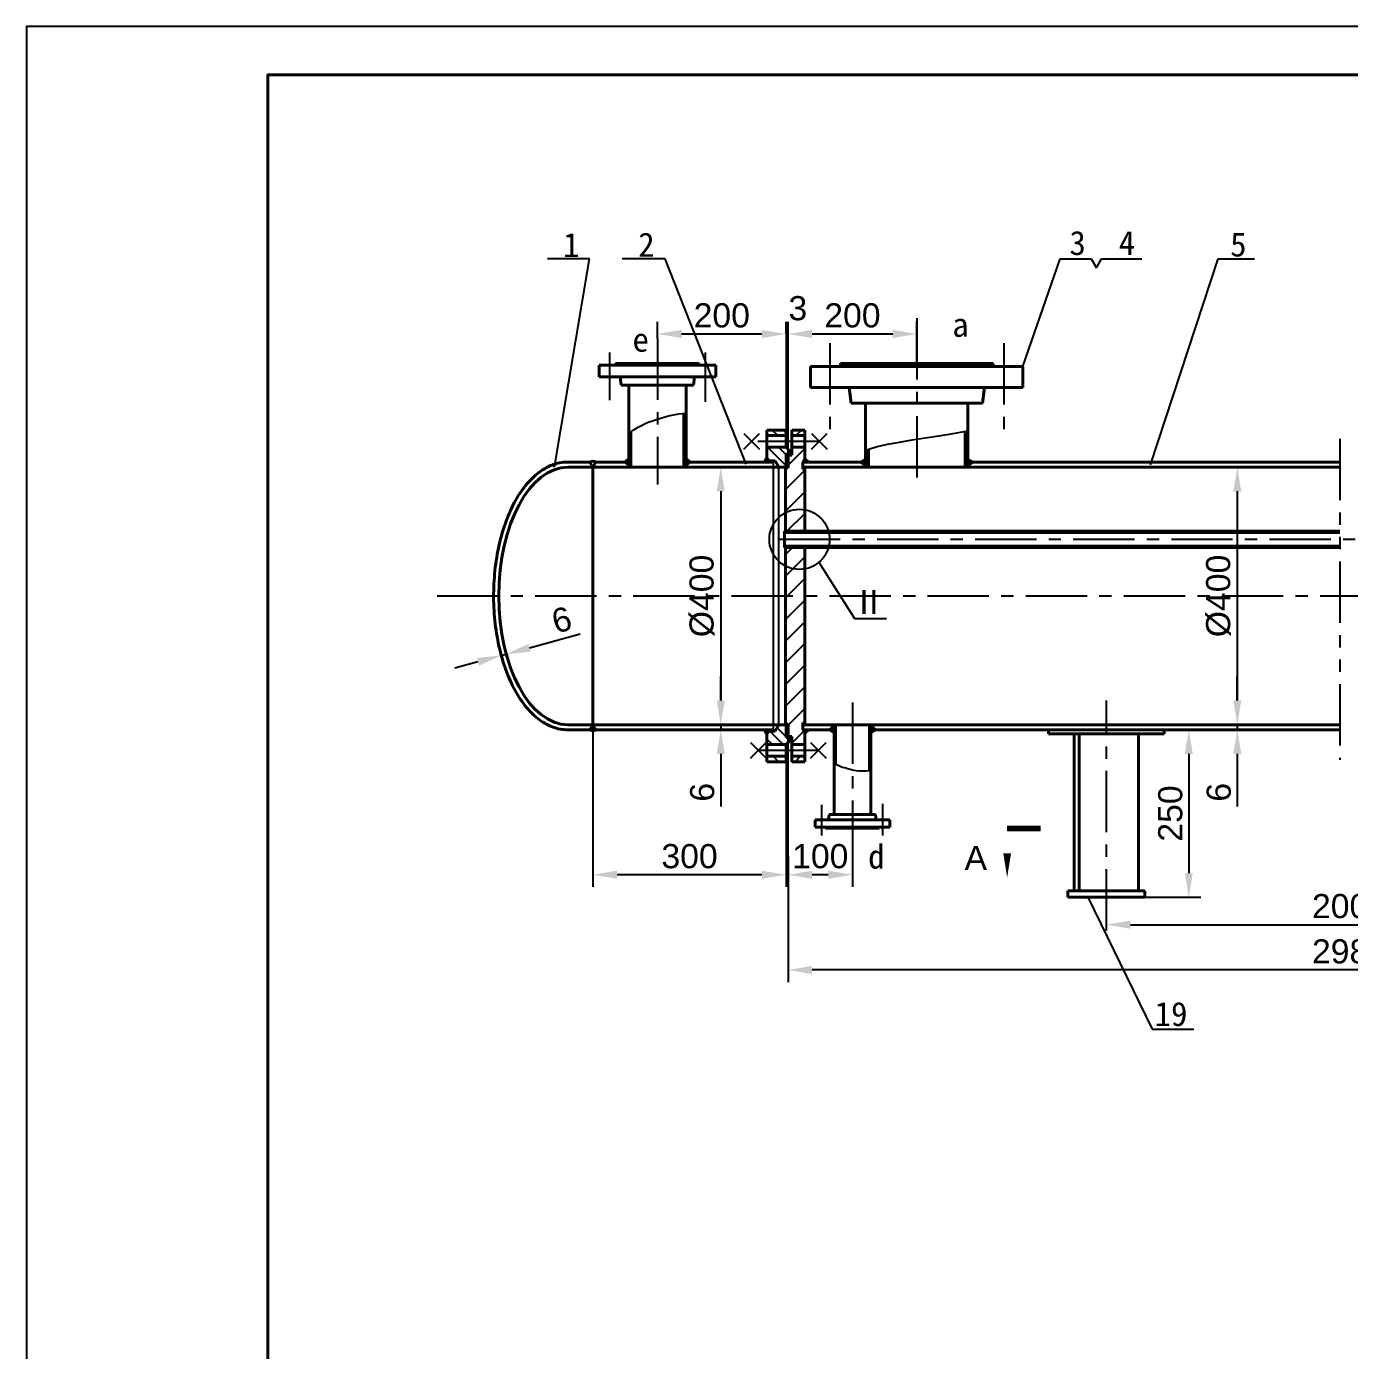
# Model space of a CAD drawing. Header units: millimetres. Extents: x 0 to 420, y 0 to 297.
# Drawn here: x 0 to 137, y 159.9 to 297 of the extents above; entities that cross this region are included whole.
import ezdxf

# ---------------------------------------------------------------- set-up
doc = ezdxf.new("R2010")
doc.units = ezdxf.units.MM
doc.header["$LTSCALE"] = 0.2
doc.linetypes.add('CENTER', pattern=[50.8, 31.75, -6.35, 6.35, -6.35])
doc.linetypes.add('PHANTOM', pattern=[63.5, 31.75, -6.35, 6.35, -6.35, 6.35, -6.35])
for name, color, linetype in [('bz', 5, 'Continuous'), ('cen', 1, 'CENTER'), ('contx', 5, 'Continuous'), ('sd', 5, 'PHANTOM')]:
    doc.layers.add(name, color=color, linetype=linetype)
doc.layers.add('contc', color=5, linetype='Continuous', lineweight=40)
doc.styles.get("Standard").update_dxf_attribs({"font": 'swiss.ttf'})
doc.dimstyles.new('ISO-25', dxfattribs={"dimtxt": 2.5, "dimasz": 2.5, "dimexe": 1.25, "dimexo": 0.625, "dimtad": 1, "dimdsep": 46, "dimtxsty": 'Standard', "dimcen": 2.5, "dimadec": 0, "dimazin": 0, "dimtfac": 1, "dimtmove": 0, "dimatfit": 3, "dimfxl": 0, "dimarcsym": 0})

# ---------------------------------------------------------------- blocks, each defined once
blk = doc.blocks.new('*D4')
at = {"layer": 'bz', "color": 0, "lineweight": -2}
for p, q in [((111.84, 203.4), (111.84, 205.24)), ((162.21, 203.99), (162.21, 205.24)), ((114.34, 203.99), (159.71, 203.99))]:
    blk.add_line(p, q, dxfattribs=at)
at = {"layer": 'bz', "color": 0}
for points in [[(114.34, 204.41), (114.34, 203.57), (111.84, 203.99)], [(159.71, 204.41), (159.71, 203.57), (162.21, 203.99)]]:
    blk.add_solid(points, dxfattribs=at)
at = {"layer": 'Defpoints', "color": 0}
for p in [(111.84, 203.4), (162.21, 203.99), (162.21, 203.99)]:
    blk.add_point(p, dxfattribs=at)
at = {"layer": 'bz', "color": 0, "insert": (137.02, 205.9), "char_height": 2.5, "attachment_point": 5}
blk.add_mtext('2000', dxfattribs=at)
blk = doc.blocks.new('*D5')
at = {"layer": 'bz', "color": 0, "lineweight": -2}
for p, q in [((78.87, 211.06), (78.87, 207.91)), ((85.54, 211.06), (85.54, 207.91)), ((83.04, 209.16), (81.37, 209.16))]:
    blk.add_line(p, q, dxfattribs=at)
at = {"layer": 'bz', "color": 0}
for points in [[(81.37, 209.58), (81.37, 208.74), (78.87, 209.16)], [(83.04, 209.58), (83.04, 208.74), (85.54, 209.16)]]:
    blk.add_solid(points, dxfattribs=at)
at = {"layer": 'Defpoints', "color": 0}
for p in [(78.87, 211.06), (85.54, 211.06), (78.87, 209.16)]:
    blk.add_point(p, dxfattribs=at)
at = {"layer": 'bz', "color": 0, "insert": (82.21, 211.07), "char_height": 2.5, "attachment_point": 5}
blk.add_mtext('100', dxfattribs=at)
blk = doc.blocks.new('*D6')
at = {"layer": 'bz', "color": 0, "lineweight": -2}
for p, q in [((78.87, 252.7), (78.87, 266.41)), ((92.21, 261.8), (92.21, 266.41)), ((81.37, 265.16), (89.71, 265.16))]:
    blk.add_line(p, q, dxfattribs=at)
at = {"layer": 'bz', "color": 0}
for points in [[(81.37, 265.58), (81.37, 264.74), (78.87, 265.16)], [(89.71, 265.58), (89.71, 264.74), (92.21, 265.16)]]:
    blk.add_solid(points, dxfattribs=at)
at = {"layer": 'Defpoints', "color": 0}
for p in [(92.21, 265.16), (92.21, 261.8), (78.87, 252.7)]:
    blk.add_point(p, dxfattribs=at)
at = {"layer": 'bz', "color": 0, "insert": (85.54, 267.07), "char_height": 2.5, "attachment_point": 5}
blk.add_mtext('200', dxfattribs=at)
blk = doc.blocks.new('*D8')
at = {"layer": 'bz', "color": 0, "lineweight": -2}
for p, q in [((52.1, 232.66), (57.35, 234.1)), ((49.17, 231.87), (49.69, 232.01)), ((49.17, 231.87), (49.5, 230.66)), ((49.69, 232.01), (50.02, 230.8)), ((46.76, 231.21), (44.35, 230.55))]:
    blk.add_line(p, q, dxfattribs=at)
at = {"layer": 'bz', "color": 0}
for points in [[(46.65, 231.61), (46.87, 230.81), (49.17, 231.87)], [(51.99, 233.07), (52.21, 232.26), (49.69, 232.01)]]:
    blk.add_solid(points, dxfattribs=at)
at = {"layer": 'Defpoints', "color": 0}
for p in [(49.17, 231.87), (49.69, 232.01), (49.69, 232.01)]:
    blk.add_point(p, dxfattribs=at)
at = {"layer": 'bz', "color": 0, "insert": (55.43, 235.55), "char_height": 2.5, "attachment_point": 5, "rotation": 15.24}
blk.add_mtext('6', dxfattribs=at)
blk = doc.blocks.new('*D9')
at = {"layer": 'bz', "color": 0, "lineweight": -2}
for p, q in [((125.39, 251.37), (126.65, 251.37)), ((125.4, 248.87), (125.4, 227.2)), ((125.39, 224.7), (126.65, 224.7))]:
    blk.add_line(p, q, dxfattribs=at)
at = {"layer": 'bz', "color": 0}
for points in [[(124.98, 248.87), (125.82, 248.87), (125.4, 251.37)], [(124.98, 227.2), (125.82, 227.2), (125.4, 224.7)]]:
    blk.add_solid(points, dxfattribs=at)
at = {"layer": 'Defpoints', "color": 0}
for p in [(125.39, 251.37), (125.39, 224.7), (125.4, 224.7)]:
    blk.add_point(p, dxfattribs=at)
at = {"layer": 'bz', "color": 0, "insert": (123.46, 238.03), "char_height": 2.5, "attachment_point": 5, "rotation": 90}
blk.add_mtext('%%c400', dxfattribs=at)
blk = doc.blocks.new('*D50')
at = {"layer": 'bz', "color": 0, "lineweight": -2}
for p, q in [((111.84, 224.17), (121.63, 224.17)), ((120.38, 221.67), (120.38, 209.33)), ((111.84, 206.83), (121.63, 206.83))]:
    blk.add_line(p, q, dxfattribs=at)
at = {"layer": 'bz', "color": 0}
for points in [[(119.96, 221.67), (120.79, 221.67), (120.38, 224.17)], [(119.96, 209.33), (120.79, 209.33), (120.38, 206.83)]]:
    blk.add_solid(points, dxfattribs=at)
at = {"layer": 'Defpoints', "color": 0}
for p in [(111.84, 224.17), (111.84, 206.83), (120.38, 206.83)]:
    blk.add_point(p, dxfattribs=at)
at = {"layer": 'bz', "color": 0, "insert": (118.47, 215.5), "char_height": 2.5, "attachment_point": 5, "rotation": 90}
blk.add_mtext('250', dxfattribs=at)
blk = doc.blocks.new('*D51')
at = {"layer": 'bz', "color": 0, "lineweight": -2}
for p, q in [((78.87, 209.16), (78.87, 198.05)), ((195.17, 203.78), (195.17, 198.05)), ((192.67, 199.3), (81.37, 199.3))]:
    blk.add_line(p, q, dxfattribs=at)
at = {"layer": 'bz', "color": 0}
for points in [[(81.37, 199.72), (81.37, 198.88), (78.87, 199.3)], [(192.67, 199.72), (192.67, 198.88), (195.17, 199.3)]]:
    blk.add_solid(points, dxfattribs=at)
at = {"layer": 'Defpoints', "color": 0}
for p in [(78.87, 209.16), (195.17, 203.78), (78.87, 199.3)]:
    blk.add_point(p, dxfattribs=at)
at = {"layer": 'bz', "color": 0, "insert": (137.02, 201.21), "char_height": 2.5, "attachment_point": 5}
blk.add_mtext('2989', dxfattribs=at)
blk = doc.blocks.new('*D53')
at = {"layer": 'contx', "color": 0, "lineweight": -2}
for p, q in [((71.9, 251.37), (73.15, 251.37)), ((71.9, 248.87), (71.9, 227.2)), ((71.9, 224.7), (70.65, 224.7))]:
    blk.add_line(p, q, dxfattribs=at)
at = {"layer": 'contx', "color": 0}
for points in [[(71.49, 248.87), (72.32, 248.87), (71.9, 251.37)], [(71.49, 227.2), (72.32, 227.2), (71.9, 224.7)]]:
    blk.add_solid(points, dxfattribs=at)
at = {"layer": 'Defpoints', "color": 0}
for p in [(71.9, 251.37), (71.9, 224.7), (71.9, 224.7)]:
    blk.add_point(p, dxfattribs=at)
at = {"layer": 'contx', "color": 0, "insert": (69.96, 238.03), "char_height": 2.5, "attachment_point": 5, "rotation": 90}
blk.add_mtext('%%c400', dxfattribs=at)
blk = doc.blocks.new('*D54')
at = {"layer": 'contx', "color": 0, "lineweight": -2}
for p, q in [((71.9, 227.2), (71.9, 229.7)), ((71.14, 224.7), (73.15, 224.7)), ((71.14, 224.17), (73.15, 224.17)), ((71.9, 224.7), (71.9, 224.17)), ((71.9, 221.67), (71.9, 216.23))]:
    blk.add_line(p, q, dxfattribs=at)
at = {"layer": 'contx', "color": 0}
for points in [[(71.49, 227.2), (72.32, 227.2), (71.9, 224.7)], [(71.49, 221.67), (72.32, 221.67), (71.9, 224.17)]]:
    blk.add_solid(points, dxfattribs=at)
at = {"layer": 'Defpoints', "color": 0}
for p in [(71.14, 224.7), (71.14, 224.17), (71.9, 224.17)]:
    blk.add_point(p, dxfattribs=at)
at = {"layer": 'contx', "color": 0, "insert": (69.99, 217.7), "char_height": 2.5, "attachment_point": 5, "rotation": 90}
blk.add_mtext('6', dxfattribs=at)
blk = doc.blocks.new('*D55')
at = {"layer": 'contx', "color": 0, "lineweight": -2}
for p, q in [((125.4, 227.2), (125.4, 229.7)), ((125.4, 224.7), (124.15, 224.7)), ((125.4, 224.17), (124.15, 224.17)), ((125.4, 224.7), (125.4, 224.17)), ((125.4, 221.67), (125.4, 216.23))]:
    blk.add_line(p, q, dxfattribs=at)
at = {"layer": 'contx', "color": 0}
for points in [[(124.98, 227.2), (125.82, 227.2), (125.4, 224.7)], [(124.98, 221.67), (125.82, 221.67), (125.4, 224.17)]]:
    blk.add_solid(points, dxfattribs=at)
at = {"layer": 'Defpoints', "color": 0}
for p in [(125.4, 224.7), (125.4, 224.17), (125.4, 224.17)]:
    blk.add_point(p, dxfattribs=at)
at = {"layer": 'contx', "color": 0, "insert": (123.49, 217.7), "char_height": 2.5, "attachment_point": 5, "rotation": 90}
blk.add_mtext('6', dxfattribs=at)
blk = doc.blocks.new('*D56')
at = {"layer": 'contx', "color": 0, "lineweight": -2}
for p, q in [((65.34, 264.68), (65.34, 266.41)), ((78.67, 265.16), (78.67, 266.41)), ((67.84, 265.16), (76.17, 265.16))]:
    blk.add_line(p, q, dxfattribs=at)
at = {"layer": 'contx', "color": 0}
for points in [[(67.84, 265.58), (67.84, 264.74), (65.34, 265.16)], [(76.17, 265.58), (76.17, 264.74), (78.67, 265.16)]]:
    blk.add_solid(points, dxfattribs=at)
at = {"layer": 'Defpoints', "color": 0}
for p in [(65.34, 264.68), (78.67, 265.16), (78.67, 265.16)]:
    blk.add_point(p, dxfattribs=at)
at = {"layer": 'contx', "color": 0, "insert": (72.01, 267.07), "char_height": 2.5, "attachment_point": 5}
blk.add_mtext('200', dxfattribs=at)
blk = doc.blocks.new('*D57')
at = {"layer": 'contx', "color": 0, "lineweight": -2}
for p, q in [((58.67, 224.7), (58.67, 207.91)), ((78.67, 220.87), (78.67, 207.91)), ((76.17, 209.16), (61.17, 209.16))]:
    blk.add_line(p, q, dxfattribs=at)
at = {"layer": 'contx', "color": 0}
for points in [[(61.17, 209.58), (61.17, 208.74), (58.67, 209.16)], [(76.17, 209.58), (76.17, 208.74), (78.67, 209.16)]]:
    blk.add_solid(points, dxfattribs=at)
at = {"layer": 'Defpoints', "color": 0}
for p in [(58.67, 224.7), (78.67, 220.87), (58.67, 209.16)]:
    blk.add_point(p, dxfattribs=at)
at = {"layer": 'contx', "color": 0, "insert": (68.67, 211.07), "char_height": 2.5, "attachment_point": 5}
blk.add_mtext('300', dxfattribs=at)

msp = doc.modelspace()

# ---------------------------------------------------------------- hatches: boundary and pattern name
at = {"layer": 'contx'}
h = msp.add_hatch(dxfattribs=at)
h.set_pattern_fill('ANSI31', color=256, scale=0.25, angle=90, style=0)
h.set_pattern_definition([(135, (6.9016, -3e-14), (-0.561266, -0.561266), [])])
h.paths.add_polyline_path([(78.672, 255.201), (76.672, 255.201), (76.672, 254.634), (78.672, 254.634)])
h.paths.add_polyline_path([(79.072, 253.034), (78.672, 253.434), (76.672, 253.434), (76.672, 252.378), (76.872, 252.034), (77.539, 252.034), (77.929, 251.368), (78.672, 251.368), (78.672, 252.701), (79.072, 252.701)])
h.paths.add_polyline_path([(78.672, 224.701), (77.929, 224.701), (77.539, 224.034), (76.872, 224.034), (76.672, 223.691), (76.672, 222.634), (78.672, 222.634), (79.072, 223.034), (79.072, 223.368), (78.672, 223.368)])
h.paths.add_polyline_path([(78.672, 221.434), (76.672, 221.434), (76.672, 220.868), (78.672, 220.868)])
h = msp.add_hatch(dxfattribs=at)
h.set_pattern_fill('ANSI31', color=256, scale=0.5, style=0)
h.set_pattern_definition([(45, (6.9016, -3e-14), (-1.122532, 1.122532), [])])
h.paths.add_polyline_path([(80.605, 221.434), (79.272, 221.434), (79.272, 220.868), (80.605, 220.868)])
h.paths.add_polyline_path([(80.605, 223.822), (80.405, 224.168), (80.405, 224.901), (80.605, 224.901), (80.605, 238.034), (78.605, 238.034), (78.605, 224.768), (78.872, 224.768), (78.872, 223.468), (79.272, 223.468), (79.272, 223.034), (79.272, 222.634), (80.605, 222.634)])
h.paths.add_polyline_path([(80.605, 243.062), (78.605, 243.062), (78.605, 241.138, 0.1669296), (80.605, 240.829)])
h.paths.add_polyline_path([(80.605, 240.829, -0.1669296), (78.605, 241.138), (78.605, 238.034), (80.605, 238.034)])
h.paths.add_polyline_path([(80.605, 251.168), (80.405, 251.168), (80.405, 251.901), (80.605, 252.247), (80.605, 253.434), (79.272, 253.434), (79.272, 252.601), (78.872, 252.601), (78.872, 251.301), (78.605, 251.301), (78.605, 246.653, -0.1669296), (80.605, 246.962)])
h.paths.add_polyline_path([(80.605, 246.962, 0.1669296), (78.605, 246.653), (78.605, 244.729), (80.605, 244.729)])
h.paths.add_polyline_path([(80.605, 255.201), (79.272, 255.201), (79.272, 254.634), (80.605, 254.634)])
h = msp.add_hatch(color=6, dxfattribs=at)
h.paths.add_polyline_path([(78.672, 224.701), (78.872, 224.701), (78.872, 223.368), (78.672, 223.368)])
h.paths.add_polyline_path([(78.672, 252.701), (78.872, 252.701), (78.872, 251.368), (78.672, 251.368)])
h = msp.add_hatch(dxfattribs=at)
h.set_pattern_fill('ANSI37', color=256, scale=0.1, style=0)
h.set_pattern_definition([(45, (6.90158, -3e-14), (-0.2245064, 0.2245064), []), (135, (6.90158, -3e-14), (-0.2245064, -0.2245064), [])])
h.paths.add_polyline_path([(80.974, 224.168), (80.405, 224.168), (80.605, 223.822)])
h.paths.add_polyline_path([(83.639, 224.577), (83.152, 224.168), (83.639, 223.874)])
h.paths.add_polyline_path([(87.439, 224.577), (87.439, 223.874), (87.926, 224.168)])
h.paths.add_polyline_path([(80.605, 252.247), (80.405, 251.901), (80.974, 251.901)])
h.paths.add_polyline_path([(86.905, 252.194), (86.418, 251.901), (86.905, 251.492)])
h.paths.add_polyline_path([(97.993, 251.901), (97.505, 252.194), (97.505, 251.492)])
h.paths.add_polyline_path([(178.239, 252.282), (177.739, 251.901), (178.239, 251.487)])
h.paths.add_polyline_path([(185.94, 251.901), (185.439, 252.282), (185.439, 251.487)])

# ---------------------------------------------------------------- linework, layer by layer
at = {"layer": 'bz'}
for p, q in [((58.318, 272.926), (53.976, 272.926)), ((54.677, 251.38), (58.318, 272.926)), ((66.157, 272.926), (61.708, 272.926)), ((74.518, 251.674), (66.157, 272.926)), ((103.205, 261.801), (107.06, 272.926)), ((107.06, 272.926), (110.281, 272.926)), ((110.281, 272.926), (110.819, 271.994)), ((110.819, 271.994), (111.332, 272.926)), ((111.332, 272.926), (115.516, 272.926)), ((116.408, 251.607), (123.43, 272.926)), ((123.43, 272.926), (127.183, 272.926)), ((78.672, 265.16), (78.672, 265.16)), ((78.672, 265.16), (78.872, 265.16)), ((82.07, 241.519), (85.752, 235.684)), ((85.752, 235.684), (89.065, 235.684)), ((78.872, 211.058), (78.872, 223.368)), ((109.919, 206.834), (116.594, 193.177)), ((116.594, 193.177), (120.892, 193.177))]:
    msp.add_line(p, q, dxfattribs=at)
for points in [[(105.042, 213.941, 0.6, 0.6, 0), (101.565, 213.941, 0, 0, 0), (101.565, 211.374, 0, 0, 0)], [(101.565, 211.374, 0.8, 0, 0), (101.565, 208.886, 0, 0, 0)]]:
    msp.add_lwpolyline(points, format="xyseb", dxfattribs=at)
msp.add_circle((80.055, 243.896), 3.115, dxfattribs=at)
at = {"layer": 'cen'}
for p, q in [((92.205, 266.801), (92.205, 249.551)), ((65.342, 264.683), (65.342, 249.556)), ((60.398, 263.256), (60.398, 258.31)), ((70.287, 263.256), (70.287, 258.138)), ((83.205, 264.203), (83.205, 254.887)), ((101.205, 264.203), (101.205, 255.2)), ((82.098, 254.034), (75.089, 254.034)), ((77.929, 243.896), (196.115, 243.896)), ((42.528, 238.034), (232.829, 238.034)), ((85.539, 226.995), (85.539, 211.058)), ((111.839, 203.4), (111.839, 227.202)), ((82.016, 222.034), (74.621, 222.034)), ((82.372, 213.228), (82.372, 216.396)), ((88.705, 213.228), (88.705, 216.506))]:
    msp.add_line(p, q, dxfattribs=at)
at = {"layer": 'contc'}
for p, q in [((59.299, 261.936), (59.299, 260.728)), ((59.299, 261.936), (61.002, 261.936)), ((61.002, 262.101), (61.002, 261.936)), ((61.002, 262.101), (69.682, 262.101)), ((69.682, 261.936), (61.002, 261.936)), ((69.682, 262.101), (69.682, 261.936)), ((69.682, 261.936), (71.385, 261.936)), ((71.385, 261.936), (71.385, 260.728)), ((84.305, 262.101), (84.305, 261.801)), ((100.105, 262.101), (84.305, 262.101)), ((100.105, 262.101), (100.105, 261.801)), ((59.299, 260.728), (71.385, 260.728)), ((61.496, 260.728), (61.602, 259.849)), ((69.188, 260.728), (69.082, 259.849)), ((81.205, 261.801), (81.205, 259.601)), ((84.305, 261.801), (81.205, 261.801)), ((84.305, 261.801), (100.105, 261.801)), ((103.205, 261.801), (100.105, 261.801)), ((103.205, 261.801), (103.205, 259.601)), ((61.602, 259.849), (69.082, 259.849)), ((62.375, 259.849), (62.375, 251.368)), ((68.309, 259.849), (68.309, 251.368)), ((103.205, 259.601), (81.205, 259.601)), ((85.205, 259.601), (85.398, 258.001)), ((99.205, 259.601), (99.013, 258.001)), ((99.013, 258.001), (85.398, 258.001)), ((86.905, 258.001), (86.905, 251.368)), ((97.505, 258.001), (97.505, 251.368)), ((68.089, 256.936), (68.089, 251.368)), ((62.595, 255.042), (62.595, 251.368)), ((78.672, 255.201), (76.672, 255.201)), ((76.672, 255.201), (76.672, 252.378)), ((78.672, 255.201), (78.672, 253.434)), ((79.272, 252.601), (79.272, 255.201)), ((79.272, 255.201), (80.605, 255.201)), ((80.605, 255.201), (80.605, 252.247)), ((97.205, 255.074), (97.205, 251.368)), ((78.672, 254.634), (76.672, 254.634)), ((80.605, 254.634), (79.272, 254.634)), ((76.672, 252.378), (76.405, 251.901)), ((78.672, 253.434), (76.672, 253.434)), ((76.872, 252.034), (76.672, 252.378)), ((78.672, 253.434), (79.072, 253.034)), ((79.072, 252.701), (78.672, 252.701)), ((78.672, 252.701), (78.672, 251.301)), ((78.872, 252.701), (78.872, 251.301)), ((79.272, 252.601), (78.872, 252.601)), ((79.072, 253.034), (79.072, 252.701)), ((80.605, 253.434), (79.272, 253.434)), ((87.205, 253.229), (87.205, 251.368)), ((58.352, 251.901), (56.082, 251.901)), ((78.872, 251.368), (56.082, 251.368)), ((58.665, 251.368), (58.352, 251.901)), ((58.665, 251.368), (58.979, 251.901)), ((58.665, 251.368), (58.665, 224.701)), ((61.963, 251.901), (58.979, 251.901)), ((61.963, 251.901), (62.375, 252.215)), ((62.375, 251.56), (61.963, 251.901)), ((68.721, 251.901), (68.309, 252.215)), ((68.309, 251.56), (68.721, 251.901)), ((77.339, 251.901), (68.721, 251.901)), ((76.872, 252.034), (76.872, 251.901)), ((77.539, 252.034), (76.872, 252.034)), ((77.339, 251.901), (77.339, 252.034)), ((77.539, 252.034), (77.929, 251.368)), ((78.872, 251.301), (78.605, 251.301)), ((78.605, 251.301), (78.605, 244.729)), ((80.405, 251.901), (80.605, 252.247)), ((86.418, 251.901), (80.405, 251.901)), ((80.405, 251.168), (80.405, 251.901)), ((80.405, 251.368), (136.022, 251.368)), ((80.605, 251.168), (80.405, 251.168)), ((80.605, 252.247), (80.974, 251.901)), ((80.605, 244.729), (80.605, 251.368)), ((80.605, 251.234), (80.605, 244.729)), ((86.418, 251.901), (86.905, 252.194)), ((86.905, 251.492), (86.418, 251.901)), ((97.993, 251.901), (97.505, 252.194)), ((97.505, 251.492), (97.993, 251.901)), ((136.022, 251.901), (97.993, 251.901)), ((78.505, 244.729), (78.505, 243.062)), ((78.505, 244.729), (136.022, 244.729)), ((78.505, 244.596), (136.022, 244.596)), ((78.505, 243.196), (136.022, 243.196)), ((78.505, 243.062), (136.022, 243.062)), ((78.605, 243.062), (78.605, 224.768)), ((80.605, 243.062), (80.605, 224.834)), ((80.605, 224.701), (80.605, 243.062)), ((80.605, 224.901), (80.405, 224.901)), ((80.405, 224.901), (80.405, 224.168)), ((78.872, 224.701), (56.082, 224.701)), ((58.352, 224.168), (56.082, 224.168)), ((58.665, 224.701), (58.352, 224.168)), ((58.665, 224.701), (58.979, 224.168)), ((61.963, 224.168), (58.979, 224.168)), ((77.339, 224.168), (61.963, 224.168)), ((76.672, 223.691), (76.405, 224.168)), ((76.872, 224.034), (76.672, 223.691)), ((76.672, 223.691), (76.672, 220.868)), ((76.872, 224.034), (76.872, 224.168)), ((77.539, 224.034), (76.872, 224.034)), ((77.339, 224.168), (77.339, 224.034)), ((77.539, 224.034), (77.929, 224.701)), ((78.605, 224.768), (78.872, 224.768)), ((78.672, 224.768), (78.672, 223.368)), ((78.872, 224.768), (78.872, 223.368)), ((80.405, 224.701), (136.022, 224.701)), ((83.152, 224.168), (80.405, 224.168)), ((80.405, 224.168), (80.605, 223.822)), ((80.605, 223.822), (80.974, 224.168)), ((80.605, 220.868), (80.605, 223.822)), ((83.639, 224.577), (83.152, 224.168)), ((83.152, 224.168), (83.639, 223.874)), ((83.639, 215.41), (83.639, 224.701)), ((83.78, 220.616), (83.78, 224.701)), ((87.298, 219.943), (87.298, 224.701)), ((87.439, 215.41), (87.439, 224.701)), ((87.439, 224.577), (87.926, 224.168)), ((87.926, 224.168), (87.439, 223.874)), ((89.818, 224.168), (87.926, 224.168)), ((136.022, 224.168), (89.818, 224.168)), ((105.839, 223.768), (105.839, 224.168)), ((117.839, 223.768), (105.839, 223.768)), ((108.505, 207.501), (108.505, 223.768)), ((109.039, 207.501), (109.039, 223.768)), ((115.172, 207.501), (115.172, 223.768)), ((117.839, 223.768), (117.839, 224.168)), ((78.672, 222.634), (76.672, 222.634)), ((79.072, 223.368), (78.672, 223.368)), ((78.672, 222.634), (79.072, 223.034)), ((78.672, 222.634), (78.672, 220.868)), ((79.272, 223.468), (78.872, 223.468)), ((79.072, 223.368), (79.072, 223.468)), ((79.072, 223.034), (79.072, 223.368)), ((79.272, 223.034), (79.272, 223.468)), ((79.272, 220.868), (79.272, 223.034)), ((80.605, 222.634), (79.272, 222.634)), ((78.672, 221.434), (76.672, 221.434)), ((78.672, 220.868), (76.672, 220.868)), ((80.605, 221.434), (79.272, 221.434)), ((79.272, 220.868), (80.605, 220.868)), ((83.076, 214.847), (83.144, 215.41)), ((83.144, 215.41), (87.934, 215.41)), ((88.002, 214.847), (87.934, 215.41)), ((81.668, 214.073), (81.668, 214.847)), ((81.668, 214.847), (89.409, 214.847)), ((81.668, 214.073), (82.759, 214.073)), ((82.759, 213.968), (82.759, 214.073)), ((88.318, 214.073), (82.759, 214.073)), ((82.759, 213.968), (88.318, 213.968)), ((88.318, 213.968), (88.318, 214.073)), ((88.318, 214.073), (89.409, 214.073)), ((89.409, 214.073), (89.409, 214.847)), ((115.839, 207.501), (107.839, 207.501)), ((107.839, 207.501), (107.839, 206.834)), ((115.839, 206.834), (115.839, 207.501)), ((115.839, 206.834), (107.839, 206.834)), ((115.839, 206.834), (107.839, 206.834))]:
    msp.add_line(p, q, dxfattribs=at)
msp.add_lwpolyline([(25, 5), (415, 5), (415, 292), (25, 292)], close=True, dxfattribs=at)
for centre, start, end in [((58.665, 251.368), 59.55436, 120.44564), ((58.665, 224.701), 239.55436, 300.44564)]:
    msp.add_arc(centre, 0.619, start, end, dxfattribs=at)
at = {"layer": 'contc', "extrusion": (0, 0, -1)}
msp.add_ellipse((56.082, 238.034), major_axis=(0, 13.333), ratio=0.5376629, start_param=3.1415927, end_param=6.2831853, dxfattribs=at)
at = {"layer": 'contc'}
msp.add_open_spline([(56.082, 224.168), (55.808, 224.168), (55.533, 224.193), (54.989, 224.296), (54.719, 224.373), (54.189, 224.574), (53.929, 224.699), (53.181, 225.135), (52.71, 225.508), (51.826, 226.405), (51.414, 226.928), (50.645, 228.124), (50.29, 228.801), (49.664, 230.268), (49.393, 231.057), (48.943, 232.717), (48.764, 233.587), (48.504, 235.375), (48.423, 236.292), (48.364, 238.137), (48.384, 239.066), (48.526, 240.896), (48.648, 241.799), (48.987, 243.542), (49.204, 244.383), (49.729, 245.971), (50.035, 246.718), (50.728, 248.089), (51.114, 248.714), (51.955, 249.814), (52.41, 250.29), (53.247, 250.966), (53.616, 251.205), (54.378, 251.584), (54.771, 251.722), (55.472, 251.869), (55.777, 251.901), (56.082, 251.901)], degree=3, knots=[3.1415927, 3.1415927, 3.1415927, 3.1415927, 3.2425888, 3.2425888, 3.343585, 3.343585, 3.4445811, 3.4445811, 3.6411919, 3.6411919, 3.8378027, 3.8378027, 4.0413988, 4.0413988, 4.2449949, 4.2449949, 4.448591, 4.448591, 4.6521871, 4.6521871, 4.8557831, 4.8557831, 5.0593792, 5.0593792, 5.2629753, 5.2629753, 5.4665714, 5.4665714, 5.6701675, 5.6701675, 5.8737636, 5.8737636, 6.0224025, 6.0224025, 6.1710413, 6.1710413, 6.2831853, 6.2831853, 6.2831853, 6.2831853], dxfattribs=at)
at = {"layer": 'contx'}
for p, q in [((78.672, 265.16), (78.672, 253.434)), ((74.279, 254.845), (75.9, 253.223)), ((74.279, 253.223), (75.9, 254.845)), ((81.287, 254.845), (82.909, 253.223)), ((81.287, 253.223), (82.909, 254.845)), ((78.872, 252.701), (78.872, 251.301)), ((92.205, 252.701), (92.205, 251.301)), ((77.339, 251.901), (77.339, 224.168)), ((77.339, 251.901), (77.339, 224.168)), ((77.929, 224.701), (77.929, 251.368)), ((77.929, 224.701), (77.929, 251.368)), ((78.872, 224.768), (78.872, 224.168)), ((85.539, 224.768), (85.539, 223.368)), ((74.989, 222.845), (76.611, 221.223)), ((74.989, 221.223), (76.611, 222.845)), ((81.205, 222.845), (82.826, 221.223)), ((81.205, 221.223), (82.826, 222.845))]:
    msp.add_line(p, q, dxfattribs=at)
msp.add_lwpolyline([(0, 0), (420, 0), (420, 297), (0, 297)], close=True, dxfattribs=at)
for points in [[(62.375, 254.9), (62.893, 255.235), (63.353, 255.509), (63.766, 255.731), (64.141, 255.909), (64.488, 256.054), (64.818, 256.174), (65.139, 256.279), (65.461, 256.378), (65.793, 256.479), (66.134, 256.578), (66.484, 256.674), (66.84, 256.761), (67.203, 256.835), (67.569, 256.893), (67.938, 256.931), (68.309, 256.944)], [(86.905, 253.141), (88.009, 253.465), (89.182, 253.736), (90.421, 253.97), (91.722, 254.182), (93.085, 254.388), (94.504, 254.604), (95.979, 254.846), (97.505, 255.13)], [(83.639, 220.681), (83.895, 220.562), (84.126, 220.464), (84.333, 220.384), (84.523, 220.319), (84.698, 220.264), (84.862, 220.216), (85.02, 220.171), (85.175, 220.127), (85.332, 220.081), (85.503, 220.034), (85.697, 219.991), (85.928, 219.955), (86.206, 219.93), (86.542, 219.918), (86.95, 219.924), (87.439, 219.951)]]:
    msp.add_lwpolyline(points, dxfattribs=at)
at = {"layer": 'sd'}
msp.add_line((136.022, 254.296), (136.022, 221.075), dxfattribs=at)

# ---------------------------------------------------------------- texts
at = {"layer": 'bz', "char_height": 2.5, "attachment_point": 1}
for s, insert, width in [('{\\fSimSun|b0|i0|c134|p2;2}', (63.356, 275.661), 6.25733), ('{\\fSimSun|b0|i0|c134|p2;3  4}', (108.015, 275.832), 6.99903), ('{\\fSimSun|b0|i0|c134|p2;5}', (124.661, 275.684), 8.79451), ('{\\fSimSun|b0|i0|c134|p2;1}', (55.568, 275.63), 4.29375), ('3', (78.912, 269.08), 2.20341), ('{\\fSimSun|b0|i0|c134|p2;a}', (95.878, 267.366), 7.72225), ('{\\fSimSun|b0|i0|c134|p2;e}', (62.758, 265.821), 5.81062), ('{\\fSimSun|b0|i0|c134|p2;Ⅱ}', (85.539, 238.655), 5.67999), ('{\\fSimSun|b0|i0|c134|p2;d}', (87.162, 212.296), 4.03244), ('A', (97.15, 212.153), 4.51842), ('{\\fSimSun|b0|i0|c134|p2;19}', (116.837, 195.995), 4.24612)]:
    msp.add_mtext(s, dxfattribs=dict(at, insert=insert, width=width))

# ---------------------------------------------------------------- dimensions: what is measured, and where the dimension line sits
at = {"layer": 'bz'}
for base, p1, p2, text, picture, middle in [((92.205, 265.16), (78.872, 252.701), (92.205, 261.801), '200', '*D6', (85.539, 267.07)), ((78.872, 209.161), (85.539, 211.058), (78.872, 211.058), '100', '*D5', (82.205, 211.07)), ((78.872, 199.299), (195.172, 203.78), (78.872, 209.161), '2989', '*D51', (137.022, 201.209)), ((162.206, 203.988), (111.839, 203.4), (162.206, 203.988), '2000', '*D4', (137.022, 205.898))]:
    dim = msp.add_linear_dim(base=base, p1=p1, p2=p2, text=text, dimstyle='ISO-25', override={"dimexo": 0}, dxfattribs=at)
    dim.commit()
    dim.dimension.update_dxf_attribs({"geometry": picture, "text_midpoint": middle})
for base, p1, p2, text, picture, middle in [((125.399, 224.701), (125.386, 251.368), (125.386, 224.701), '%%c400', '*D9', (123.457, 238.034)), ((120.378, 206.834), (111.839, 224.168), (111.839, 206.834), '250', '*D50', (118.468, 215.501))]:
    dim = msp.add_linear_dim(base=base, p1=p1, p2=p2, angle=90, text=text, dimstyle='ISO-25', override={"dimexo": 0}, dxfattribs=at)
    dim.commit()
    dim.dimension.update_dxf_attribs({"geometry": picture, "text_midpoint": middle})
dim = msp.add_aligned_dim(p1=(49.173, 231.867), p2=(49.688, 232.008), distance=0, text='6', dimstyle='ISO-25', override={"dimexo": 0}, dxfattribs=at)
dim.commit()
dim.dimension.update_dxf_attribs({"geometry": '*D8', "text_midpoint": (55.429, 235.551)})
at = {"layer": 'contx'}
for base, p1, p2, text, picture, middle in [((78.672, 265.16), (65.342, 264.683), (78.672, 265.16), '200', '*D56', (72.007, 267.07)), ((58.665, 209.161), (78.672, 220.868), (58.665, 224.701), '300', '*D57', (68.669, 211.07))]:
    dim = msp.add_linear_dim(base=base, p1=p1, p2=p2, text=text, dimstyle='ISO-25', override={"dimexo": 0}, dxfattribs=at)
    dim.commit()
    dim.dimension.update_dxf_attribs({"geometry": picture, "text_midpoint": middle})
for base, p1, p2, text, picture, middle in [((71.902, 224.701), (71.902, 251.368), (71.902, 224.701), '%%c400', '*D53', (69.96, 238.034)), ((71.902, 224.168), (71.138, 224.701), (71.138, 224.168), '6', '*D54', (69.992, 217.696)), ((125.399, 224.168), (125.399, 224.701), (125.399, 224.168), '6', '*D55', (123.489, 217.696))]:
    dim = msp.add_linear_dim(base=base, p1=p1, p2=p2, angle=90, text=text, dimstyle='ISO-25', override={"dimexo": 0}, dxfattribs=at)
    dim.commit()
    dim.dimension.update_dxf_attribs({"geometry": picture, "text_midpoint": middle})

doc.saveas('drawing.dxf')
